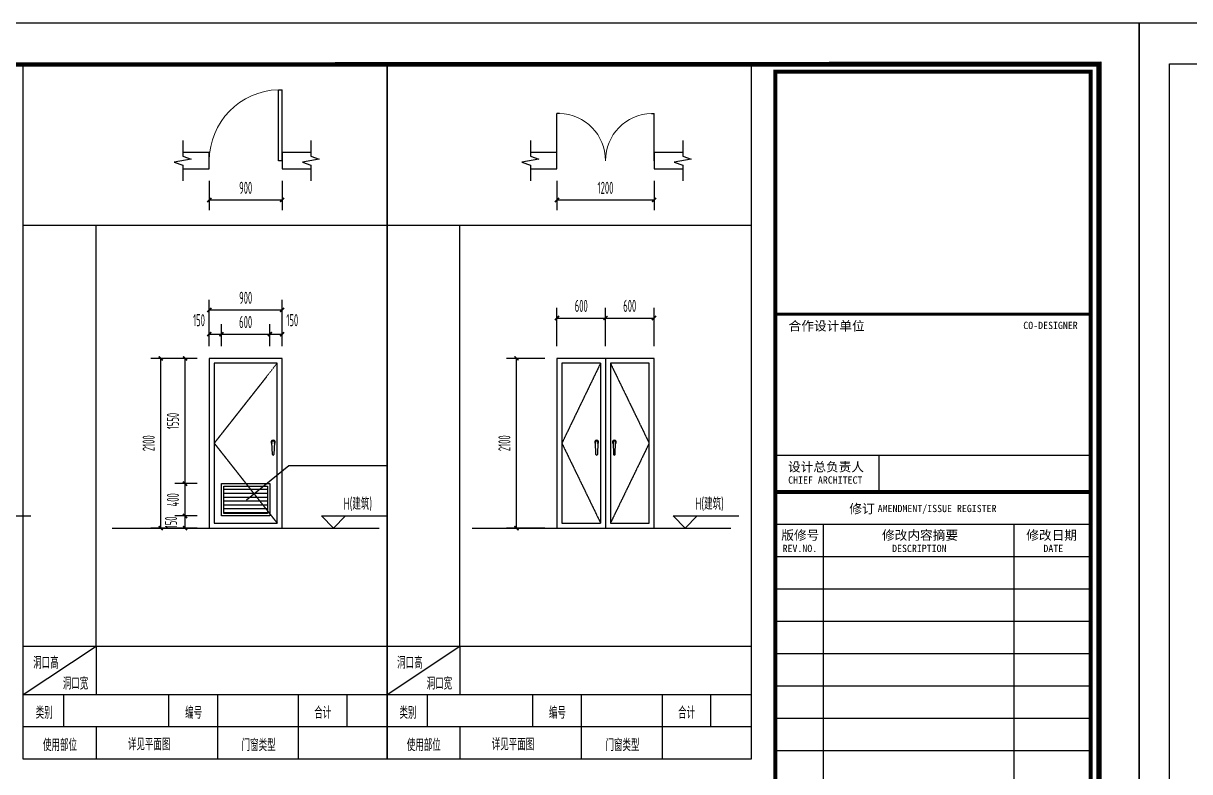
# Model space of a CAD drawing. Header units: millimetres. Extents: x 0 to 84100, y 0 to 29700.
# Drawn here: x 28250 to 42675, y 20438 to 29700 of the extents above; entities that cross this region are included whole.
import ezdxf
from ezdxf.enums import TextEntityAlignment as Align

# ---------------------------------------------------------------- set-up
doc = ezdxf.new("R2010")
doc.units = ezdxf.units.MM
doc.linetypes.add('DASH', pattern=[0.35, 0.25, -0.1])
for name, color, linetype in [('A-ANNO-DIMS2', 94, 'Continuous'), ('A-ANNO-LEV1', 3, 'Continuous'), ('A-ANNO-PATT', 8, 'Continuous'), ('A-ANNO-SYMB', 3, 'Continuous'), ('A-ANNO-XREF', 7, 'Continuous'), ('A-DETL-LIN2', 7, 'Continuous'), ('A-DOOR', 4, 'Continuous'), ('A-ELEV-HATC', 8, 'Continuous'), ('A-ELEV-LIN2', 7, 'Continuous'), ('A-FLOR-IDEN', 7, 'Continuous'), ('A-TEXT', 7, 'Continuous'), ('A-WALL-FULL', 2, 'Continuous'), ('DIM_LEAD', 3, 'Continuous'), ('TITLE', 15, 'Continuous'), ('WINDOW', 4, 'Continuous')]:
    doc.layers.add(name, color=color, linetype=linetype)
doc.styles.add('DIM_FONT', font='gbxwxt.shx', dxfattribs={"width": 0.6, "bigfont": 'gbhzfs.shx'})
doc.styles.add('GBstyle', font='gbxwxt.shx', dxfattribs={"width": 0.7, "bigfont": 'gbhzfs.shx'})
doc.styles.add('HZTXT', font='gbxwxt.shx', dxfattribs={"width": 0.8, "bigfont": 'gbhzfs.shx'})
doc.styles.add('TK-FONT', font='gbxwxt.shx', dxfattribs={"width": 0.7, "bigfont": 'gbhzfs.shx'})
doc.styles.add('宋体', font='')
doc.styles.get('宋体').set_extended_font_data('SimSun')
doc.dimstyles.new('DIMN50', dxfattribs={"dimscale": 0.5, "dimtxt": 300, "dimasz": 100, "dimexe": 250, "dimexo": 300, "dimgap": 150, "dimtad": 1, "dimdec": 0, "dimzin": 0, "dimdsep": 46, "dimtxsty": 'DIM_FONT', "dimblk": 'ARCHTICK', "dimcen": 0.09, "dimclrt": 7, "dimazin": 2, "dimtfac": 1, "dimtdec": 0, "dimtix": 1, "dimtmove": 2, "dimatfit": 3, "dimfxl": 1, "dimtolj": 1, "dimtzin": 0, "dimarcsym": 0})

# ---------------------------------------------------------------- blocks, each defined once
blk = doc.blocks.new('A$C66261555')
for p, q in [((0, 1760), (4500, 1760)), ((4500, 1360), (0, 1360))]:
    blk.add_line(p, q)
at = {"layer": 'A-DETL-LIN2'}
for p, q in [((0, 7567), (4500, 7567)), ((900, 2360), (900, 7567)), ((0, 1760), (900, 2360)), ((0, 2360), (900, 2360)), ((900, 2360), (900, 1760)), ((900, 2360), (4500, 2360)), ((2400, 1760), (2400, 960)), ((3400, 1760), (3400, 960)), ((4000, 1760), (4000, 1360)), ((900, 1360), (900, 960))]:
    blk.add_line(p, q, dxfattribs=at)
for points in [[(0, 9567), (4500, 9567), (4500, 960), (0, 960), (0, 9567)], [(500, 1360), (500, 1760)], [(1800, 1360), (1800, 1760)]]:
    blk.add_lwpolyline(points, dxfattribs=at)
at = {"layer": 'A-TEXT', "color": 3, "linetype": 'Continuous', "style": 'HZTXT', "width": 0.7}
for s, p in [('洞口高', (280, 2078)), ('洞口宽', (646, 1822)), ('类别', (258, 1460)), ('编号', (2106, 1460)), ('合计', (3703, 1460)), ('使用部位', (453, 1060)), ('门窗类型', (2910, 1060))]:
    blk.add_text(s, height=150, dxfattribs=at).set_placement(p, align=Align.CENTER)
at = {"layer": 'A-TEXT', "linetype": 'Continuous', "style": 'TK-FONT', "width": 0.7}
blk.add_text('详见平面图', height=150, dxfattribs=at).set_placement((1556, 1153), align=Align.MIDDLE)
blk = doc.blocks.new('A$C0F08300E')
at = {"layer": 'A-ANNO-LEV1'}
for p, q in [((150, 0), (0, 150)), ((0, 150), (814, 150)), ((150, 0), (300, 150))]:
    blk.add_line(p, q, dxfattribs=at)
at = {"layer": 'A-FLOR-IDEN', "style": 'GBstyle', "width": 0.7}
blk.add_attdef('H(建筑)', (273, 226), '', height=150, dxfattribs=at)
blk = doc.blocks.new('_ArchTick')
at = {"color": 0, "linetype": 'ByBlock', "const_width": 0.4}
blk.add_lwpolyline([(-0.5, -0.5), (0.5, 0.5)], dxfattribs=at)
blk = doc.blocks.new('*D298')
at = {"layer": 'A-ANNO-DIMS2', "color": 0, "lineweight": -2, "ltscale": 10, "transparency": 16777216}
for p, q in [((30550, 27750), (30550, 27389)), ((31450, 27750), (31450, 27389)), ((30550, 27514), (31450, 27514))]:
    blk.add_line(p, q, dxfattribs=at)
at = {"layer": 'Defpoints', "color": 0, "ltscale": 10, "transparency": 16777216}
for p in [(30550, 27900), (31450, 27900), (31450, 27514)]:
    blk.add_point(p, dxfattribs=at)
at = {"layer": 'A-ANNO-DIMS2', "color": 0, "lineweight": -2, "ltscale": 10, "transparency": 16777216, "xscale": 50, "yscale": 50, "zscale": 50, "rotation": 180}
blk.add_blockref('_ArchTick', (30550, 27514), dxfattribs=at)
at = {"layer": 'A-ANNO-DIMS2', "color": 0, "lineweight": -2, "ltscale": 10, "transparency": 16777216, "xscale": 50, "yscale": 50, "zscale": 50}
blk.add_blockref('_ArchTick', (31450, 27514), dxfattribs=at)
at = {"layer": 'A-ANNO-DIMS2', "color": 7, "ltscale": 10, "transparency": 16777216, "insert": (31000, 27664), "char_height": 150, "attachment_point": 5, "style": 'DIM_FONT'}
blk.add_mtext('\\A1;900', dxfattribs=at)
blk = doc.blocks.new('*D299')
at = {"layer": 'A-ANNO-DIMS2', "color": 0, "lineweight": -2, "ltscale": 10, "transparency": 16777216}
for p, q in [((30550, 27750), (30550, 27389)), ((31450, 27750), (31450, 27389)), ((30550, 27514), (31450, 27514))]:
    blk.add_line(p, q, dxfattribs=at)
at = {"layer": 'Defpoints', "color": 0, "ltscale": 10, "transparency": 16777216}
for p in [(30550, 27900), (31450, 27900), (31450, 27514)]:
    blk.add_point(p, dxfattribs=at)
at = {"layer": 'A-ANNO-DIMS2', "color": 0, "lineweight": -2, "ltscale": 10, "transparency": 16777216, "xscale": 50, "yscale": 50, "zscale": 50, "rotation": 180}
blk.add_blockref('_ArchTick', (30550, 27514), dxfattribs=at)
at = {"layer": 'A-ANNO-DIMS2', "color": 0, "lineweight": -2, "ltscale": 10, "transparency": 16777216, "xscale": 50, "yscale": 50, "zscale": 50}
blk.add_blockref('_ArchTick', (31450, 27514), dxfattribs=at)
at = {"layer": 'A-ANNO-DIMS2', "color": 7, "ltscale": 10, "transparency": 16777216, "insert": (31000, 27664), "char_height": 150, "attachment_point": 5, "style": 'DIM_FONT'}
blk.add_mtext('\\A1;900', dxfattribs=at)
blk = doc.blocks.new('$TCHSYS$DOOR2D')
for p, q in [((0.45, 0.975), (0.5, 0.975)), ((0.45, 0), (0.45, 0.975)), ((0.5, 0), (0.5, 0.975)), ((0.5, 0), (0.45, 0))]:
    blk.add_line(p, q)
at = {"lineweight": 13}
blk.add_arc((0.475, 0), 0.975, 91.4693, 180, dxfattribs=at)
blk = doc.blocks.new('*D300')
at = {"layer": 'A-ANNO-DIMS2', "color": 0, "lineweight": -2, "ltscale": 10, "transparency": 16777216}
for p, q in [((30550, 25703), (30550, 26278)), ((31450, 25703), (31450, 26278)), ((30550, 26153), (31450, 26153))]:
    blk.add_line(p, q, dxfattribs=at)
at = {"layer": 'Defpoints', "color": 0, "ltscale": 10, "transparency": 16777216}
for p in [(31450, 26153), (30550, 25553), (31450, 25553)]:
    blk.add_point(p, dxfattribs=at)
at = {"layer": 'A-ANNO-DIMS2', "color": 0, "lineweight": -2, "ltscale": 10, "transparency": 16777216, "xscale": 50, "yscale": 50, "zscale": 50, "rotation": 180}
blk.add_blockref('_ArchTick', (30550, 26153), dxfattribs=at)
at = {"layer": 'A-ANNO-DIMS2', "color": 0, "lineweight": -2, "ltscale": 10, "transparency": 16777216, "xscale": 50, "yscale": 50, "zscale": 50}
blk.add_blockref('_ArchTick', (31450, 26153), dxfattribs=at)
at = {"layer": 'A-ANNO-DIMS2', "color": 7, "ltscale": 10, "transparency": 16777216, "insert": (31000, 26303), "char_height": 150, "attachment_point": 5, "style": 'DIM_FONT'}
blk.add_mtext('\\A1;900', dxfattribs=at)
blk = doc.blocks.new('*D301')
at = {"layer": 'A-ANNO-DIMS2', "color": 0, "lineweight": -2, "ltscale": 10, "transparency": 16777216}
for p, q in [((30550, 25703), (30550, 25978)), ((30700, 25703), (30700, 25978)), ((30550, 25853), (30700, 25853))]:
    blk.add_line(p, q, dxfattribs=at)
at = {"layer": 'Defpoints', "color": 0, "ltscale": 10, "transparency": 16777216}
for p in [(30700, 25853), (30550, 25553), (30700, 25553)]:
    blk.add_point(p, dxfattribs=at)
at = {"layer": 'A-ANNO-DIMS2', "color": 0, "lineweight": -2, "ltscale": 10, "transparency": 16777216, "xscale": 50, "yscale": 50, "zscale": 50, "rotation": 180}
blk.add_blockref('_ArchTick', (30550, 25853), dxfattribs=at)
at = {"layer": 'A-ANNO-DIMS2', "color": 0, "lineweight": -2, "ltscale": 10, "transparency": 16777216, "xscale": 50, "yscale": 50, "zscale": 50}
blk.add_blockref('_ArchTick', (30700, 25853), dxfattribs=at)
at = {"layer": 'A-ANNO-DIMS2', "color": 7, "ltscale": 10, "transparency": 16777216, "insert": (30423, 26026), "char_height": 150, "attachment_point": 5, "style": 'DIM_FONT'}
blk.add_mtext('\\A1;150', dxfattribs=at)
blk = doc.blocks.new('*D302')
at = {"layer": 'A-ANNO-DIMS2', "color": 0, "lineweight": -2, "ltscale": 10, "transparency": 16777216}
for p, q in [((30700, 25703), (30700, 25978)), ((31300, 25703), (31300, 25978)), ((30700, 25853), (31300, 25853))]:
    blk.add_line(p, q, dxfattribs=at)
at = {"layer": 'Defpoints', "color": 0, "ltscale": 10, "transparency": 16777216}
for p in [(31300, 25853), (30700, 25553), (31300, 25553)]:
    blk.add_point(p, dxfattribs=at)
at = {"layer": 'A-ANNO-DIMS2', "color": 0, "lineweight": -2, "ltscale": 10, "transparency": 16777216, "xscale": 50, "yscale": 50, "zscale": 50, "rotation": 180}
blk.add_blockref('_ArchTick', (30700, 25853), dxfattribs=at)
at = {"layer": 'A-ANNO-DIMS2', "color": 0, "lineweight": -2, "ltscale": 10, "transparency": 16777216, "xscale": 50, "yscale": 50, "zscale": 50}
blk.add_blockref('_ArchTick', (31300, 25853), dxfattribs=at)
at = {"layer": 'A-ANNO-DIMS2', "color": 7, "ltscale": 10, "transparency": 16777216, "insert": (31000, 26003), "char_height": 150, "attachment_point": 5, "style": 'DIM_FONT'}
blk.add_mtext('\\A1;600', dxfattribs=at)
blk = doc.blocks.new('*D303')
at = {"layer": 'A-ANNO-DIMS2', "color": 0, "lineweight": -2, "ltscale": 10, "transparency": 16777216}
for p, q in [((31300, 25703), (31300, 25978)), ((31450, 25703), (31450, 25978)), ((31300, 25853), (31450, 25853))]:
    blk.add_line(p, q, dxfattribs=at)
at = {"layer": 'Defpoints', "color": 0, "ltscale": 10, "transparency": 16777216}
for p in [(31450, 25853), (31300, 25553), (31450, 25553)]:
    blk.add_point(p, dxfattribs=at)
at = {"layer": 'A-ANNO-DIMS2', "color": 0, "lineweight": -2, "ltscale": 10, "transparency": 16777216, "xscale": 50, "yscale": 50, "zscale": 50, "rotation": 180}
blk.add_blockref('_ArchTick', (31300, 25853), dxfattribs=at)
at = {"layer": 'A-ANNO-DIMS2', "color": 0, "lineweight": -2, "ltscale": 10, "transparency": 16777216, "xscale": 50, "yscale": 50, "zscale": 50}
blk.add_blockref('_ArchTick', (31450, 25853), dxfattribs=at)
at = {"layer": 'A-ANNO-DIMS2', "color": 7, "ltscale": 10, "transparency": 16777216, "insert": (31576, 26026), "char_height": 150, "attachment_point": 5, "style": 'DIM_FONT'}
blk.add_mtext('\\A1;150', dxfattribs=at)
blk = doc.blocks.new('*D304')
at = {"layer": 'A-ANNO-DIMS2', "color": 0, "lineweight": -2, "ltscale": 10, "transparency": 16777216}
for p, q in [((30400, 25553), (29825, 25553)), ((29950, 23453), (29950, 25553)), ((30400, 23453), (29825, 23453))]:
    blk.add_line(p, q, dxfattribs=at)
at = {"layer": 'Defpoints', "color": 0, "ltscale": 10, "transparency": 16777216}
for p in [(29950, 25553), (30550, 25553), (30550, 23453)]:
    blk.add_point(p, dxfattribs=at)
at = {"layer": 'A-ANNO-DIMS2', "color": 0, "lineweight": -2, "ltscale": 10, "transparency": 16777216, "xscale": 50, "yscale": 50, "zscale": 50}
for p, rotation in [((29950, 25553), 90), ((29950, 23453), 270)]:
    blk.add_blockref('_ArchTick', p, dxfattribs=dict(at, rotation=rotation))
at = {"layer": 'A-ANNO-DIMS2', "color": 7, "ltscale": 10, "transparency": 16777216, "insert": (29800, 24503), "char_height": 150, "attachment_point": 5, "rotation": 90, "style": 'DIM_FONT'}
blk.add_mtext('\\A1;2100', dxfattribs=at)
blk = doc.blocks.new('*D305')
at = {"layer": 'A-ANNO-DIMS2', "color": 0, "lineweight": -2, "ltscale": 10, "transparency": 16777216}
for p, q in [((30400, 23603), (30125, 23603)), ((30250, 23453), (30250, 23603)), ((30400, 23453), (30125, 23453))]:
    blk.add_line(p, q, dxfattribs=at)
at = {"layer": 'Defpoints', "color": 0, "ltscale": 10, "transparency": 16777216}
for p in [(30250, 23603), (30550, 23603), (30550, 23453)]:
    blk.add_point(p, dxfattribs=at)
at = {"layer": 'A-ANNO-DIMS2', "color": 0, "lineweight": -2, "ltscale": 10, "transparency": 16777216, "xscale": 50, "yscale": 50, "zscale": 50}
for p, rotation in [((30250, 23603), 90), ((30250, 23453), 270)]:
    blk.add_blockref('_ArchTick', p, dxfattribs=dict(at, rotation=rotation))
at = {"layer": 'A-ANNO-DIMS2', "color": 7, "ltscale": 10, "transparency": 16777216, "insert": (30077, 23524), "char_height": 150, "attachment_point": 5, "rotation": 90, "style": 'DIM_FONT'}
blk.add_mtext('\\A1;150', dxfattribs=at)
blk = doc.blocks.new('*D306')
at = {"layer": 'A-ANNO-DIMS2', "color": 0, "lineweight": -2, "ltscale": 10, "transparency": 16777216}
for p, q in [((30400, 24003), (30125, 24003)), ((30250, 23603), (30250, 24003)), ((30400, 23603), (30125, 23603))]:
    blk.add_line(p, q, dxfattribs=at)
at = {"layer": 'Defpoints', "color": 0, "ltscale": 10, "transparency": 16777216}
for p in [(30250, 24003), (30550, 24003), (30550, 23603)]:
    blk.add_point(p, dxfattribs=at)
at = {"layer": 'A-ANNO-DIMS2', "color": 0, "lineweight": -2, "ltscale": 10, "transparency": 16777216, "xscale": 50, "yscale": 50, "zscale": 50}
for p, rotation in [((30250, 24003), 90), ((30250, 23603), 270)]:
    blk.add_blockref('_ArchTick', p, dxfattribs=dict(at, rotation=rotation))
at = {"layer": 'A-ANNO-DIMS2', "color": 7, "ltscale": 10, "transparency": 16777216, "insert": (30100, 23803), "char_height": 150, "attachment_point": 5, "rotation": 90, "style": 'DIM_FONT'}
blk.add_mtext('\\A1;400', dxfattribs=at)
blk = doc.blocks.new('*D307')
at = {"layer": 'A-ANNO-DIMS2', "color": 0, "lineweight": -2, "ltscale": 10, "transparency": 16777216}
for p, q in [((30400, 25553), (30125, 25553)), ((30250, 24003), (30250, 25553)), ((30400, 24003), (30125, 24003))]:
    blk.add_line(p, q, dxfattribs=at)
at = {"layer": 'Defpoints', "color": 0, "ltscale": 10, "transparency": 16777216}
for p in [(30250, 25553), (30550, 25553), (30550, 24003)]:
    blk.add_point(p, dxfattribs=at)
at = {"layer": 'A-ANNO-DIMS2', "color": 0, "lineweight": -2, "ltscale": 10, "transparency": 16777216, "xscale": 50, "yscale": 50, "zscale": 50}
for p, rotation in [((30250, 25553), 90), ((30250, 24003), 270)]:
    blk.add_blockref('_ArchTick', p, dxfattribs=dict(at, rotation=rotation))
at = {"layer": 'A-ANNO-DIMS2', "color": 7, "ltscale": 10, "transparency": 16777216, "insert": (30100, 24778), "char_height": 150, "attachment_point": 5, "rotation": 90, "style": 'DIM_FONT'}
blk.add_mtext('\\A1;1550', dxfattribs=at)
blk = doc.blocks.new('备注2')
at = {"layer": 'TITLE'}
blk.add_lwpolyline([(560286, 307510), (562036, 307510), (562036, 250110), (560286, 250110)], close=True, dxfattribs=at)
blk = doc.blocks.new('A$C7D8361ED')
at = {"layer": 'TITLE'}
for p, q in [((7800, 940), (2, 940)), ((2571, 40), (2571, 940))]:
    blk.add_line(p, q, dxfattribs=at)
at = {"layer": 'TITLE', "const_width": 80}
for points in [[(7798, 4440), (0, 4440)], [(7798, 40), (0, 40)]]:
    blk.add_lwpolyline(points, dxfattribs=at)
at = {"layer": 'TITLE'}
blk.add_lwpolyline([(7798, 40), (0, 40), (0, 4440), (7798, 4440)], close=True, dxfattribs=at)
at = {"layer": 'TITLE', "style": '宋体'}
for s, height, p in [('合作设计单位', 230, (329, 4036)), ('CO-DESIGNER', 180, (6134, 4073)), ('设计总负责人', 230, (314, 547)), ('CHIEF ARCHITECT', 180, (319, 246))]:
    blk.add_text(s, height=height, dxfattribs=at).set_placement(p)
blk = doc.blocks.new('修订栏')
at = {"layer": 'TITLE'}
for p, q in [((-9000, 47000), (-1200, 47000)), ((-7813, 47000), (-7813, 39800)), ((-3100, 47000), (-3100, 39800)), ((-9000, 46200), (-1200, 46200)), ((-9000, 45400), (-1200, 45400)), ((-9000, 44600), (-1200, 44600)), ((-9000, 43800), (-1200, 43800)), ((-9000, 43000), (-1200, 43000)), ((-9000, 42200), (-1200, 42200)), ((-9000, 41400), (-1200, 41400)), ((-9000, 40600), (-1200, 40600))]:
    blk.add_line(p, q, dxfattribs=at)
for points in [[(-1202, 47800, 100, 100, 0), (-9000, 47800, 80, 80, 0)], [(-1202, 47800, 100, 100, 0), (-1202, 33800, 80, 80, 0), (-9000, 33800, 80, 80, 0), (-9000, 47800, 80, 80, 0)], [(-1202, 39800, 100, 100, 0), (-9000, 39800, 80, 80, 0)]]:
    blk.add_lwpolyline(points, format="xyseb", dxfattribs=at)
at = {"layer": 'TITLE', "style": '宋体'}
for s, height, p in [('修订', 230, (-7169, 47270)), ('AMENDMENT/ISSUE REGISTER', 180, (-6467, 47301)), ('版修号', 230, (-8852, 46616)), ('修改内容摘要', 230, (-6360, 46616)), ('修改日期', 230, (-2792, 46616)), ('REV.NO.', 180, (-8820, 46313)), ('DESCRIPTION', 180, (-6111, 46313)), ('DATE', 180, (-2368, 46313)), ('修改信息', 230, (-8670, 39380)), ('CHANGE INFORMATION ', 180, (-3729, 39416))]:
    blk.add_text(s, height=height, dxfattribs=at).set_placement(p)
blk = doc.blocks.new('A1图签栏')
at = {"layer": 'TITLE', "const_width": 100}
blk.add_lwpolyline([(-1200, 58200), (-9000, 58200), (-9000, 1200), (-1200, 1200)], close=True, dxfattribs=at)
at = {"layer": 'TITLE'}
for name, p in [('A$C7D8361ED', (-9000, 47760)), ('修订栏', (0, 0))]:
    blk.add_blockref(name, p, dxfattribs=at)
blk = doc.blocks.new('A1')
at = {"layer": 'TITLE'}
for points in [[(0, 0), (0, 59400), (-84100, 59400), (-84100, 0)], [(-81600, 58350), (-950, 58450), (-950, 950), (-81600, 1000)], [(-81600, 58350), (-1050, 58350), (-1050, 1050), (-81600, 1000)]]:
    blk.add_lwpolyline(points, close=True, dxfattribs=at)
at = {"layer": 'TITLE', "const_width": 100}
blk.add_lwpolyline([(-1000, 58400), (-81600, 58350), (-81600, 1000), (-1000, 1000)], close=True, dxfattribs=at)
at = {"layer": 'TITLE'}
for name, p in [('备注2', (-643636, -249110)), ('A1图签栏', (0, 0))]:
    blk.add_blockref(name, p, dxfattribs=at)
blk = doc.blocks.new('*D413')
at = {"layer": 'A-ANNO-DIMS2', "color": 0, "lineweight": -2, "ltscale": 10, "transparency": 16777216}
for p, q in [((34850, 27750), (34850, 27389)), ((36050, 27750), (36050, 27389)), ((34850, 27514), (36050, 27514))]:
    blk.add_line(p, q, dxfattribs=at)
at = {"layer": 'Defpoints', "color": 0, "ltscale": 10, "transparency": 16777216}
for p in [(34850, 27900), (36050, 27900), (36050, 27514)]:
    blk.add_point(p, dxfattribs=at)
at = {"layer": 'A-ANNO-DIMS2', "color": 0, "lineweight": -2, "ltscale": 10, "transparency": 16777216, "xscale": 50, "yscale": 50, "zscale": 50, "rotation": 180}
blk.add_blockref('_ArchTick', (34850, 27514), dxfattribs=at)
at = {"layer": 'A-ANNO-DIMS2', "color": 0, "lineweight": -2, "ltscale": 10, "transparency": 16777216, "xscale": 50, "yscale": 50, "zscale": 50}
blk.add_blockref('_ArchTick', (36050, 27514), dxfattribs=at)
at = {"layer": 'A-ANNO-DIMS2', "color": 7, "ltscale": 10, "transparency": 16777216, "insert": (35450, 27664), "char_height": 150, "attachment_point": 5, "style": 'DIM_FONT'}
blk.add_mtext('\\A1;1200', dxfattribs=at)
blk = doc.blocks.new('*D414')
at = {"layer": 'A-ANNO-DIMS2', "color": 0, "lineweight": -2, "ltscale": 10, "transparency": 16777216}
for p, q in [((34850, 27750), (34850, 27389)), ((36050, 27750), (36050, 27389)), ((34850, 27514), (36050, 27514))]:
    blk.add_line(p, q, dxfattribs=at)
at = {"layer": 'Defpoints', "color": 0, "ltscale": 10, "transparency": 16777216}
for p in [(34850, 27900), (36050, 27900), (36050, 27514)]:
    blk.add_point(p, dxfattribs=at)
at = {"layer": 'A-ANNO-DIMS2', "color": 0, "lineweight": -2, "ltscale": 10, "transparency": 16777216, "xscale": 50, "yscale": 50, "zscale": 50, "rotation": 180}
blk.add_blockref('_ArchTick', (34850, 27514), dxfattribs=at)
at = {"layer": 'A-ANNO-DIMS2', "color": 0, "lineweight": -2, "ltscale": 10, "transparency": 16777216, "xscale": 50, "yscale": 50, "zscale": 50}
blk.add_blockref('_ArchTick', (36050, 27514), dxfattribs=at)
at = {"layer": 'A-ANNO-DIMS2', "color": 7, "ltscale": 10, "transparency": 16777216, "insert": (35450, 27664), "char_height": 150, "attachment_point": 5, "style": 'DIM_FONT'}
blk.add_mtext('\\A1;1200', dxfattribs=at)
blk = doc.blocks.new('$DorLib2D$00000002')
for p, q in [((-0.5, 0), (-0.5, 0.4875)), ((-0.475, 0.4875), (-0.5, 0.4875)), ((0.475, 0.4875), (0.5, 0.4875)), ((0.5, 0), (0.5, 0.4875))]:
    blk.add_line(p, q)
at = {"lineweight": 13}
for centre, start, end in [((-0.4875, 0), 0, 88.53072), ((0.4875, 0), 91.46928, 180)]:
    blk.add_arc(centre, 0.4875, start, end, dxfattribs=at)
blk = doc.blocks.new('*D415')
at = {"layer": 'A-ANNO-DIMS2', "color": 0, "lineweight": -2, "ltscale": 10, "transparency": 16777216}
for p, q in [((34700, 25553), (34225, 25553)), ((34350, 23453), (34350, 25553)), ((34700, 23453), (34225, 23453))]:
    blk.add_line(p, q, dxfattribs=at)
at = {"layer": 'Defpoints', "color": 0, "ltscale": 10, "transparency": 16777216}
for p in [(34350, 25553), (34850, 25553), (34850, 23453)]:
    blk.add_point(p, dxfattribs=at)
at = {"layer": 'A-ANNO-DIMS2', "color": 0, "lineweight": -2, "ltscale": 10, "transparency": 16777216, "xscale": 50, "yscale": 50, "zscale": 50}
for p, rotation in [((34350, 25553), 90), ((34350, 23453), 270)]:
    blk.add_blockref('_ArchTick', p, dxfattribs=dict(at, rotation=rotation))
at = {"layer": 'A-ANNO-DIMS2', "color": 7, "ltscale": 10, "transparency": 16777216, "insert": (34200, 24503), "char_height": 150, "attachment_point": 5, "rotation": 90, "style": 'DIM_FONT'}
blk.add_mtext('\\A1;2100', dxfattribs=at)
blk = doc.blocks.new('*D416')
at = {"layer": 'A-ANNO-DIMS2', "color": 0, "lineweight": -2, "ltscale": 10, "transparency": 16777216}
for p, q in [((34850, 25703), (34850, 26178)), ((35450, 25703), (35450, 26178)), ((34850, 26053), (35450, 26053))]:
    blk.add_line(p, q, dxfattribs=at)
at = {"layer": 'Defpoints', "color": 0, "ltscale": 10, "transparency": 16777216}
for p in [(35450, 26053), (34850, 25553), (35450, 25553)]:
    blk.add_point(p, dxfattribs=at)
at = {"layer": 'A-ANNO-DIMS2', "color": 0, "lineweight": -2, "ltscale": 10, "transparency": 16777216, "xscale": 50, "yscale": 50, "zscale": 50, "rotation": 180}
blk.add_blockref('_ArchTick', (34850, 26053), dxfattribs=at)
at = {"layer": 'A-ANNO-DIMS2', "color": 0, "lineweight": -2, "ltscale": 10, "transparency": 16777216, "xscale": 50, "yscale": 50, "zscale": 50}
blk.add_blockref('_ArchTick', (35450, 26053), dxfattribs=at)
at = {"layer": 'A-ANNO-DIMS2', "color": 7, "ltscale": 10, "transparency": 16777216, "insert": (35150, 26203), "char_height": 150, "attachment_point": 5, "style": 'DIM_FONT'}
blk.add_mtext('\\A1;600', dxfattribs=at)
blk = doc.blocks.new('*D417')
at = {"layer": 'A-ANNO-DIMS2', "color": 0, "lineweight": -2, "ltscale": 10, "transparency": 16777216}
for p, q in [((35450, 25703), (35450, 26178)), ((36050, 25703), (36050, 26178)), ((35450, 26053), (36050, 26053))]:
    blk.add_line(p, q, dxfattribs=at)
at = {"layer": 'Defpoints', "color": 0, "ltscale": 10, "transparency": 16777216}
for p in [(36050, 26053), (35450, 25553), (36050, 25553)]:
    blk.add_point(p, dxfattribs=at)
at = {"layer": 'A-ANNO-DIMS2', "color": 0, "lineweight": -2, "ltscale": 10, "transparency": 16777216, "xscale": 50, "yscale": 50, "zscale": 50, "rotation": 180}
blk.add_blockref('_ArchTick', (35450, 26053), dxfattribs=at)
at = {"layer": 'A-ANNO-DIMS2', "color": 0, "lineweight": -2, "ltscale": 10, "transparency": 16777216, "xscale": 50, "yscale": 50, "zscale": 50}
blk.add_blockref('_ArchTick', (36050, 26053), dxfattribs=at)
at = {"layer": 'A-ANNO-DIMS2', "color": 7, "ltscale": 10, "transparency": 16777216, "insert": (35750, 26203), "char_height": 150, "attachment_point": 5, "style": 'DIM_FONT'}
blk.add_mtext('\\A1;600', dxfattribs=at)

msp = doc.modelspace()

# ---------------------------------------------------------------- hatches: boundary and pattern name
at = {"layer": 'A-ELEV-HATC'}
h = msp.add_hatch(dxfattribs=at)
h.set_pattern_fill('LINE', color=256, scale=50, style=0)
h.set_pattern_definition([(0, (-32200, -1609033.336), (0, 47.625), [])])
h.paths.add_polyline_path([(30730, 23973.3), (31270, 23973.3), (31270, 23633.3), (30730, 23633.3)])

# ---------------------------------------------------------------- linework, layer by layer
at = {"layer": 'A-ANNO-PATT', "linetype": 'DASH', "ltscale": 5, "elevation": 0}
for points in [[(31390, 25493.3), (30610, 24503.3), (31390, 23513.3)], [(35388.3, 25493.3), (34910, 24503.3), (35390, 23513.3)], [(35510, 25493.3), (35990, 24503.3), (35510, 23513.3)]]:
    msp.add_lwpolyline(points, dxfattribs=at)
at = {"layer": 'A-ANNO-SYMB', "elevation": 0}
for points in [[(30220.8, 28250), (30220.8, 28056.3), (30325.8, 28018), (30115.8, 27981), (30220.8, 27943.8), (30220.8, 27750)], [(31805.8, 28250), (31805.8, 28056.3), (31910.8, 28018), (31700.8, 27981), (31805.8, 27943.8), (31805.8, 27750)], [(34520.8, 28250), (34520.8, 28056.3), (34625.8, 28018), (34415.8, 27981), (34520.8, 27943.8), (34520.8, 27750)], [(36405.8, 28250), (36405.8, 28056.3), (36510.8, 28018), (36300.8, 27981), (36405.8, 27943.8), (36405.8, 27750)]]:
    msp.add_lwpolyline(points, dxfattribs=at)
at = {"layer": 'A-DOOR'}
for p, q in [((35450, 25553.3, 0), (35450, 23453.3, 0)), ((31330, 24365.5, 0), (31325, 24515.7, 0)), ((31355, 24515.7, 0), (31350, 24365.5, 0)), ((35330, 24365.5, 0), (35325, 24515.7, 0)), ((35355, 24515.7, 0), (35350, 24365.5, 0)), ((35545, 24515.7, 0), (35550, 24365.5, 0)), ((35570, 24365.5, 0), (35575, 24515.7, 0))]:
    msp.add_line(p, q, dxfattribs=at)
at = {"layer": 'A-DOOR', "color": 8}
for p, q in [((35390, 25493.3, 0), (35390, 23513.3, 0)), ((35510, 25493.3, 0), (35510, 23513.3, 0))]:
    msp.add_line(p, q, dxfattribs=at)
at = {"layer": 'A-DOOR', "elevation": 0}
for points in [[(30550, 23453.3), (31450, 23453.3), (31450, 25553.3), (30550, 25553.3)], [(34850, 23453.3), (36050, 23453.3), (36050, 25553.3), (34850, 25553.3)], [(30700, 24003.3), (31300, 24003.3), (31300, 23603.3), (30700, 23603.3)]]:
    msp.add_lwpolyline(points, close=True, dxfattribs=at)
at = {"layer": 'A-DOOR', "color": 8, "elevation": 0}
for points in [[(30610, 23513.3), (31390, 23513.3), (31390, 25493.3), (30610, 25493.3)], [(30730, 23973.3), (31270, 23973.3), (31270, 23633.3), (30730, 23633.3)]]:
    msp.add_lwpolyline(points, close=True, dxfattribs=at)
for points in [[(35390, 25493.3), (34910, 25493.3), (34910, 23513.3), (35390, 23513.3)], [(35510, 23513.3), (35990, 23513.3), (35990, 25493.3), (35510, 25493.3)]]:
    msp.add_lwpolyline(points, dxfattribs=at)
at = {"layer": 'A-DOOR'}
for centre, radius, start, end in [((31340, 24515.7, 0), 25, 304.9369, 235.0631), ((31340, 24515.7, 0), 20, 316.64518, 223.35482), ((31340, 24515.7, 0), 15, 356.1817, 183.8183), ((35340, 24515.7, 0), 25, 304.9369, 235.0631), ((35340, 24515.7, 0), 20, 316.64518, 223.35482), ((35340, 24515.7, 0), 15, 356.1817, 183.8183), ((35560, 24515.7, 0), 25, 304.9369, 235.0631), ((35560, 24515.7, 0), 20, 316.64518, 223.35482), ((35560, 24515.7, 0), 15, 356.1817, 183.8183), ((31340, 24365.9, 0), 10, 181.90915, 358.09085), ((35340, 24365.9, 0), 10, 181.90915, 358.09085), ((35560, 24365.9, 0), 10, 181.90915, 358.09085)]:
    msp.add_arc(centre, radius, start, end, dxfattribs=at)
at = {"layer": 'A-ELEV-LIN2'}
for p, q in [((29350, 23453.3, 0), (32650, 23453.3, 0)), ((33800, 23453.3, 0), (37000, 23453.3, 0))]:
    msp.add_line(p, q, dxfattribs=at)
at = {"layer": 'A-WALL-FULL', "ltscale": 10}
for p, q in [((30550, 28100, 0), (30220.8, 28100, 0)), ((30550, 28100, 0), (30220.8, 28100, 0)), ((30550, 27900, 0), (30550, 28100, 0)), ((30550, 27900, 0), (30550, 28100, 0)), ((31805.8, 28100, 0), (31450, 28100, 0)), ((31450, 28100, 0), (31450, 27900, 0)), ((31805.8, 28100, 0), (31450, 28100, 0)), ((31450, 28100, 0), (31450, 27900, 0)), ((34850, 28100, 0), (34520.8, 28100, 0)), ((34850, 28100, 0), (34520.8, 28100, 0)), ((34850, 27900, 0), (34850, 28100, 0)), ((34850, 27900, 0), (34850, 28100, 0)), ((36405.8, 28100, 0), (36050, 28100, 0)), ((36050, 28100, 0), (36050, 27900, 0)), ((36405.8, 28100, 0), (36050, 28100, 0)), ((36050, 28100, 0), (36050, 27900, 0)), ((30220.8, 27900, 0), (30550, 27900, 0)), ((30220.8, 27900, 0), (30550, 27900, 0)), ((31450, 27900, 0), (31805.8, 27900, 0)), ((31450, 27900, 0), (31805.8, 27900, 0)), ((34520.8, 27900, 0), (34850, 27900, 0)), ((34520.8, 27900, 0), (34850, 27900, 0)), ((36050, 27900, 0), (36405.8, 27900, 0)), ((36050, 27900, 0), (36405.8, 27900, 0))]:
    msp.add_line(p, q, dxfattribs=at)
at = {"layer": 'DIM_LEAD'}
for p, q in [((31010.2, 23803.3, 0), (31532.6, 24225.8, 0)), ((31532.6, 24225.8, 0), (32754.7, 24225.8, 0))]:
    msp.add_line(p, q, dxfattribs=at)

# ---------------------------------------------------------------- block references
at = {"layer": 'A-ANNO-LEV1'}
for p in [(27527.6, 23453.3), (31935.8, 23453.3, 0), (36285.8, 23453.3, 0)]:
    msp.add_blockref('A$C0F08300E', p, dxfattribs=at).add_auto_attribs({'H(建筑)': 'H(建筑)'})
at = {"layer": 'A-ANNO-XREF'}
for p in [(28250, 19633.3, 0), (32750, 19633.3, 0)]:
    msp.add_blockref('A$C66261555', p, dxfattribs=at)
at = {"layer": 'A-DOOR', "xscale": 900, "yscale": 900, "zscale": -900}
msp.add_blockref('$TCHSYS$DOOR2D', (31000, 28000, 0), dxfattribs=at)
at = {"layer": 'TITLE', "xscale": 0.5, "yscale": 0.5, "zscale": 0.5}
for p in [(42050, 0), (84100, 0)]:
    msp.add_blockref('A1', p, dxfattribs=at)
at = {"layer": 'WINDOW', "xscale": 1200, "yscale": 1200, "zscale": -1200}
msp.add_blockref('$DorLib2D$00000002', (35450, 28000, 0), dxfattribs=at)

# ---------------------------------------------------------------- dimensions: what is measured, and where the dimension line sits
at = {"layer": 'A-ANNO-DIMS2', "ltscale": 10}
for p1, p2, distance, picture, middle in [((30550, 27900, 0), (31450, 27900, 0), -386, '*D298', (31000, 27664, 0)), ((30550, 27900, 0), (31450, 27900, 0), -386, '*D299', (31000, 27664, 0)), ((34850, 27900, 0), (36050, 27900, 0), -386, '*D413', (35450, 27664, 0)), ((34850, 27900, 0), (36050, 27900, 0), -386, '*D414', (35450, 27664, 0)), ((30550, 25553.3, 0), (31450, 25553.3, 0), 600, '*D300', (31000, 26303.3, 0)), ((34850, 25553.3, 0), (35450, 25553.3, 0), 500, '*D416', (35150, 26203.3, 0)), ((35450, 25553.3, 0), (36050, 25553.3, 0), 500, '*D417', (35750, 26203.3, 0)), ((30700, 25553.3, 0), (31300, 25553.3, 0), 300, '*D302', (31000, 26003.3, 0)), ((30550, 23453.3, 0), (30550, 25553.3, 0), 600, '*D304', (29800, 24503.3, 0)), ((30550, 24003.3, 0), (30550, 25553.3, 0), 300, '*D307', (30100, 24778.3, 0)), ((34850, 23453.3, 0), (34850, 25553.3, 0), 500, '*D415', (34200, 24503.3, 0)), ((30550, 23603.3, 0), (30550, 24003.3, 0), 300, '*D306', (30100, 23803.3, 0))]:
    dim = msp.add_aligned_dim(p1=p1, p2=p2, distance=distance, dimstyle='DIMN50', dxfattribs=at)
    dim.commit()
    dim.dimension.update_dxf_attribs({"geometry": picture, "text_midpoint": middle})
for base, p1, p2, angle, picture, middle in [((30700, 25853.3, 0), (30550, 25553.3, 0), (30700, 25553.3, 0), 0, '*D301', (30423.5, 26025.8, 0)), ((31450, 25853.3, 0), (31300, 25553.3, 0), (31450, 25553.3, 0), 0, '*D303', (31576.5, 26025.8, 0)), ((30250, 23603.3, 0), (30550, 23453.3, 0), (30550, 23603.3, 0), 90, '*D305', (30077.5, 23523.8, 0))]:
    dim = msp.add_linear_dim(base=base, p1=p1, p2=p2, angle=angle, dimstyle='DIMN50', dxfattribs=at)
    dim.commit()
    dim.dimension.update_dxf_attribs({"geometry": picture, "text_midpoint": middle, "dimtype": 161})

doc.saveas('drawing.dxf')
